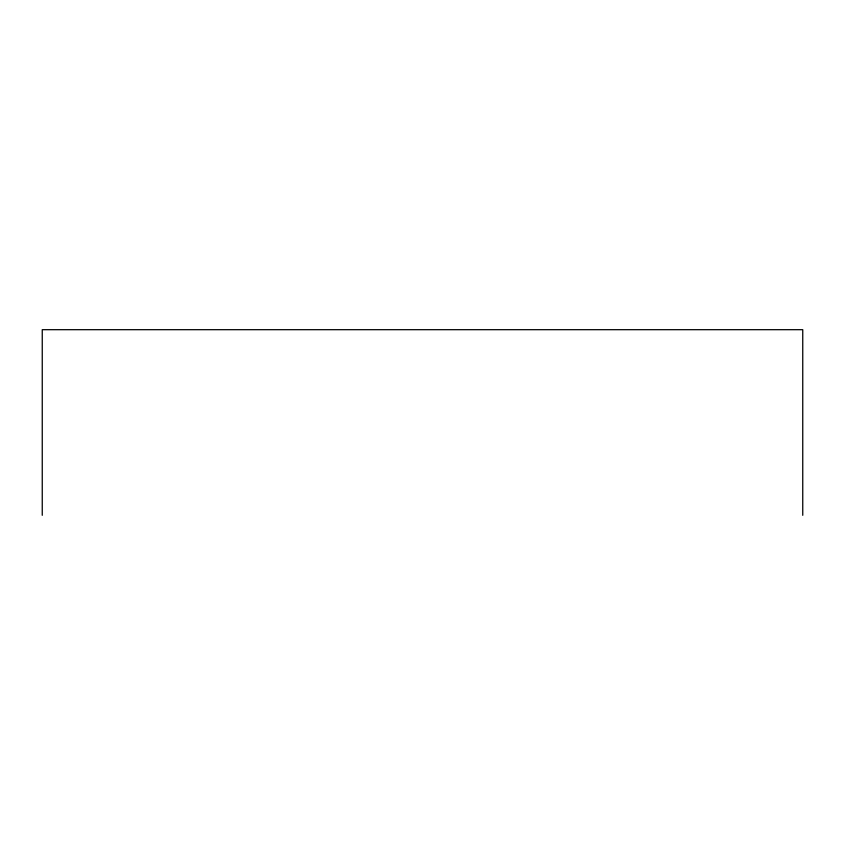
<?xml version="1.0" encoding="UTF-8"?>
<svg xmlns="http://www.w3.org/2000/svg" width="845" height="845" viewBox="0 0 845 845"><rect width="100%" height="100%" fill="white"/><g stroke="black" fill="none" stroke-linecap="round" stroke-linejoin="round"><path stroke-width="1.27" d="M802.75 515.313L802.75 329.687L42.25 329.687L42.25 515.313"/></g></svg>
